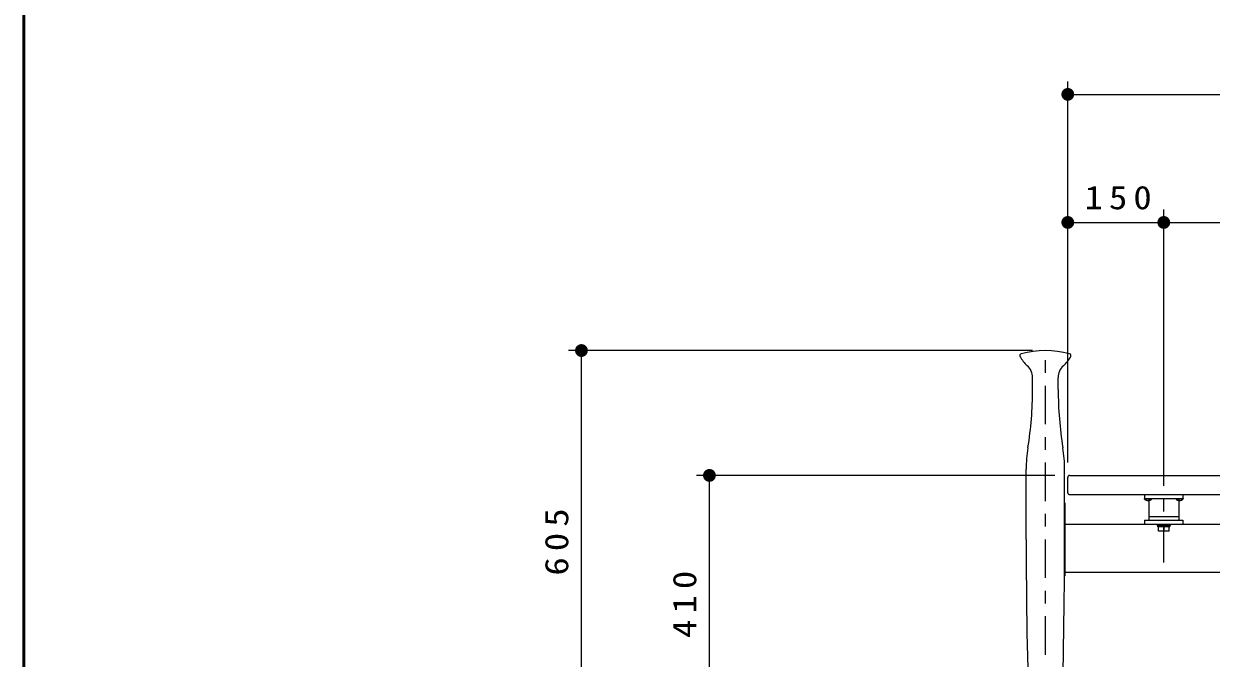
# Model space of a CAD drawing. Units: millimetres on the paper, scale 1:20. Extents: x -385 to 0, y 0 to 267.
# Drawn here: x -385 to -292.2, y 122.7 to 172.2 of the extents above; entities that cross this region are included whole.
import ezdxf

# ---------------------------------------------------------------- set-up
doc = ezdxf.new("R2010")
doc.units = ezdxf.units.MM
doc.linetypes.add('USER1', pattern=[4.5, 2.5, -2])
doc.linetypes.add('USER2', pattern=[6, 3, -1, 1, -1])
doc.layers.add('1_20', color=7, linetype='Continuous', lineweight=25)
doc.layers.add('LY_3', color=7, linetype='Continuous', lineweight=13)
doc.styles.add('ＭＳ ゴシック', font='')
doc.styles.get('ＭＳ ゴシック').set_extended_font_data('MS Gothic')

# ---------------------------------------------------------------- blocks, each defined once
blk = doc.blocks.new('filled_dot')
at = {"color": 0, "linetype": 'Continuous', "lineweight": -2, "const_width": 1.25}
blk.add_lwpolyline([(-0.625, 0, 1), (0.625, 0, 1)], format="xyb", close=True, dxfattribs=at)

msp = doc.modelspace()

# ---------------------------------------------------------------- linework, layer by layer
at = {"layer": '1_20', "lineweight": 13}
for p, q in [((-303.425, 137.94), (-303.425, 167.69)), ((-303.425, 166.69), (-213.425, 166.69)), ((-295.925, 137.94), (-295.925, 157.69)), ((-303.425, 156.69), (-295.925, 156.69)), ((-295.925, 156.69), (-258.425, 156.69)), ((-306.175, 146.69), (-342.425, 146.69)), ((-341.425, 116.44), (-341.425, 146.69)), ((-304.425, 136.94), (-332.425, 136.94)), ((-331.425, 116.44), (-331.425, 136.94))]:
    msp.add_line(p, q, dxfattribs=at)
at = {"layer": '1_20', "linetype": 'USER2', "lineweight": 13}
for p, q in [((-305.175, 116.94), (-305.175, 146.824)), ((-295.925, 130.131), (-295.925, 138.334))]:
    msp.add_line(p, q, dxfattribs=at)
at = {"layer": '1_20', "color": 4}
for p, q in [((-306.175, 143.648), (-306.175, 144.572)), ((-304.175, 143.648), (-304.175, 144.572)), ((-306.675, 131.94), (-306.675, 137.433)), ((-303.675, 131.94), (-303.675, 137.433))]:
    msp.add_line(p, q, dxfattribs=at)
at = {"layer": '1_20'}
for p, q in [((-303.425, 135.59), (-303.425, 136.79)), ((-303.275, 136.94), (-213.575, 136.94)), ((-303.275, 135.44), (-213.575, 135.44)), ((-297.445, 135.14), (-297.445, 135.115)), ((-297.445, 135.14), (-296.855, 135.14)), ((-297.445, 135.115), (-296.855, 135.115)), ((-297.425, 135.44), (-297.425, 135.14)), ((-297.425, 135.14), (-294.425, 135.14)), ((-297.1, 135.14), (-297.1, 133.44)), ((-296.855, 135.14), (-296.855, 135.115)), ((-294.995, 135.14), (-294.995, 135.115)), ((-294.995, 135.14), (-294.405, 135.14)), ((-294.995, 135.115), (-294.405, 135.115)), ((-294.75, 135.14), (-294.75, 133.44)), ((-294.425, 135.44), (-294.425, 135.14)), ((-294.405, 135.14), (-294.405, 135.115)), ((-303.625, 133.14), (-213.225, 133.14)), ((-297.425, 133.44), (-297.425, 133.14)), ((-297.425, 133.44), (-294.425, 133.44)), ((-297.1, 133.44), (-294.75, 133.44)), ((-296.45, 133.14), (-296.45, 133.04)), ((-296.45, 133.14), (-295.4, 133.14)), ((-296.45, 133.04), (-295.4, 133.04)), ((-295.465, 133.04), (-296.385, 133.04)), ((-296.385, 132.915), (-296.385, 133.04)), ((-295.465, 132.915), (-296.385, 132.915)), ((-296.35, 132.595), (-296.35, 132.915)), ((-295.962, 132.915), (-295.928, 133.04)), ((-295.925, 132.915), (-295.925, 132.595)), ((-295.922, 132.915), (-295.888, 133.04)), ((-295.5, 132.595), (-295.5, 132.915)), ((-295.465, 132.915), (-295.465, 133.04)), ((-295.4, 133.04), (-295.4, 133.14)), ((-294.425, 133.44), (-294.425, 133.14)), ((-295.5, 132.595), (-296.35, 132.595)), ((-303.625, 129.09), (-303.688, 129.09)), ((-303.625, 129.39), (-213.225, 129.39))]:
    msp.add_line(p, q, dxfattribs=at)
at = {"layer": '1_20', "color": 131}
msp.add_line((-303.625, 129.09), (-303.625, 134.64), dxfattribs=at)
at = {"layer": '1_20', "linetype": 'USER1', "lineweight": 13}
msp.add_line((-297.1, 133.74), (-294.75, 133.74), dxfattribs=at)
at = {"layer": '1_20', "color": 4}
for centre, radius, start, end in [((-305.175, 139.57), 7.12, 74.6079, 105.3921), ((-307.025, 146.29), 0.15, 105.3921, 213.20587), ((-304.731, 147.558), 2.771, 208.93513, 227.92204), ((-305.618, 147.558), 2.771, 312.07795, 331.06487), ((-303.325, 146.29), 0.15, 326.79413, 74.6079), ((-307.428, 144.572), 1.253, 0, 47.92204), ((-302.922, 144.572), 1.253, 132.07796, 180), ((-334.63, 143.648), 28.456, 350.79971, 0), ((-275.719, 143.648), 28.456, 180, 189.2003), ((-296.264, 137.433), 10.411, 170.7997, 180), ((-314.086, 137.433), 10.411, 0, 9.2003), ((120.922, 131.94), 427.597, 180, 181.95969), ((-731.272, 131.94), 427.597, 358.04031, 0)]:
    msp.add_arc(centre, radius, start, end, dxfattribs=at)
at = {"layer": '1_20'}
for centre, radius, start, end in [((-303.275, 136.79), 0.15, 90, 180), ((-303.275, 135.59), 0.15, 180, 270), ((-297.15, 135.385), 0.4, 222.43594, 317.56406), ((-294.7, 135.385), 0.4, 222.43594, 317.56406)]:
    msp.add_arc(centre, radius, start, end, dxfattribs=at)
at = {"layer": '1_20', "color": 131}
msp.add_arc((-304.075, 134.64), 0.45, 0, 27.26604, dxfattribs=at)
at = {"layer": 'LY_3', "lineweight": 50}
msp.add_line((-385, 267), (-385, 0), dxfattribs=at)

# ---------------------------------------------------------------- block references
at = {"layer": '1_20', "lineweight": 13, "xscale": 0.4, "yscale": 0.4}
for p in [(-303.425, 166.69), (-303.425, 156.69), (-295.925, 156.69)]:
    msp.add_blockref('filled_dot', p, dxfattribs=at)
for p, rotation in [((-295.925, 156.69), 180), ((-341.425, 146.69), 270), ((-331.425, 136.94), 270)]:
    msp.add_blockref('filled_dot', p, dxfattribs=dict(at, rotation=rotation))

# ---------------------------------------------------------------- texts
at = {"layer": '1_20', "insert": (-299.254, 157.69), "char_height": 1.833, "attachment_point": 8, "style": 'ＭＳ ゴシック'}
msp.add_mtext('\\T1.33;\\W1.15;150', dxfattribs=at)
at = {"layer": '1_20', "char_height": 1.833, "attachment_point": 8, "rotation": 90, "style": 'ＭＳ ゴシック'}
for s, insert in [('\\T1.33;\\W1.15;605', (-342.425, 131.98)), ('\\T1.33;\\W1.15;410', (-332.425, 127.111))]:
    msp.add_mtext(s, dxfattribs=dict(at, insert=insert))

doc.saveas('drawing.dxf')
